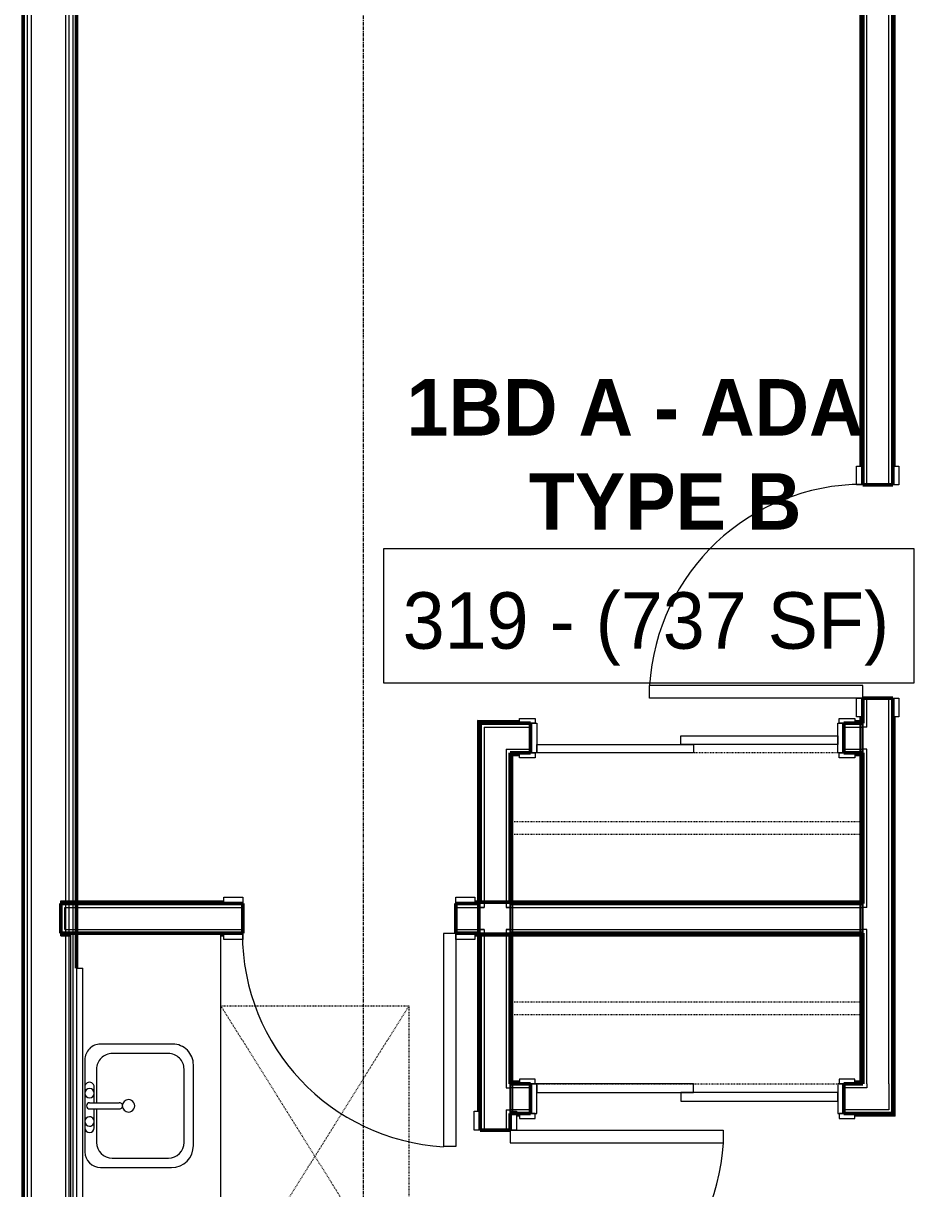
# Model space of a CAD drawing. Header units: inches. Extents: x -4218 to -1830, y 9767 to 12426.
# Drawn here: x -3208.6 to -3066.6, y 10543.1 to 10728.9 of the extents above; entities that cross this region are included whole.
import ezdxf

# ---------------------------------------------------------------- set-up
doc = ezdxf.new("R2010")
doc.units = ezdxf.units.IN
doc.header["$MEASUREMENT"] = 0
doc.linetypes.add('Dash', pattern=[0.25, 0.125, -0.125])
doc.linetypes.add('Grid Line 1_2_', pattern=[0.875, 0.5, -0.125, 0.125, -0.125])
for name, color, linetype, lineweight in [('0-1', 7, 'Continuous', 5), ('0-2', 253, 'Continuous', 9), ('A-AREA-IDEN', 2, 'Continuous', 9), ('A-DOOR-1', 7, 'Continuous', 9), ('A-DOOR-2', 50, 'Continuous', 20), ('A-DOOR-FRAM-1', 50, 'Continuous', 20), ('A-GENM-HDLN-1', 7, 'Dash', 9), ('A-WALL-1', 250, 'Continuous', 50), ('A-WALL-2', 10, 'Continuous', 13), ('A-WALL-3', 254, 'Continuous', 9), ('A-WALL-4', 253, 'Continuous', 9), ('A-WALL-5', 252, 'Continuous', 9), ('A-WALL-6', 7, 'Continuous', 9), ('I-WALL-1', 250, 'Continuous', 50), ('I-WALL-3', 253, 'Continuous', 9), ('I-WALL-4', 252, 'Continuous', 9), ('P-SANR-FIXT-1', 7, 'Continuous', 9), ('Q-CASE-1', 252, 'Continuous', 9), ('Q-CASE-2', 7, 'Continuous', 9), ('Q-CASE-5', 254, 'Continuous', 9), ('Q-CASE-HDLN-1', 7, 'Dash', 9), ('S-GRID-1', 1, 'Grid Line 1_2_', 9)]:
    doc.layers.add(name, color=color, linetype=linetype, lineweight=lineweight)
doc.styles.add('Century Gothic', font='ufonts.com_century-gothic.ttf', dxfattribs={"height": 9})
doc.styles.add('Century Gothic_B', font='GOTHICB.TTF', dxfattribs={"height": 9})

# ---------------------------------------------------------------- blocks, each defined once
blk = doc.blocks.new('Basic Wall _ INT - W4BØF - _5_8 GYP - 2X4 WOOD_BATT_ - 5_8 GYP_ - ___-2682485-BACKGROUND - 3RD FLOOR')
at = {"layer": 'A-WALL-4'}
for p, q in [((-3074.67, 10658.34), (-3074.67, 10655.34)), ((-3075.02, 10617.65), (-3075.02, 10617.75)), ((-3075.02, 10617.55), (-3075.02, 10617.63)), ((-3075.02, 10617.49), (-3075.02, 10617.54)), ((-3075.02, 10612.59), (-3075.02, 10617.34)), ((-3074.67, 10617.34), (-3074.67, 10612.59)), ((-3075.02, 10612.39), (-3075.02, 10612.44)), ((-3075.02, 10612.31), (-3075.02, 10612.39)), ((-3075.02, 10612.19), (-3075.02, 10612.3)), ((-3075.02, 10588.88), (-3075.02, 10589)), ((-3075.02, 10588.79), (-3075.02, 10588.88)), ((-3075.02, 10588.73), (-3075.02, 10588.79)), ((-3075.02, 10587.97), (-3075.02, 10588.59)), ((-3074.67, 10588.59), (-3074.67, 10583.84)), ((-3075.02, 10584.53), (-3075.02, 10587.96)), ((-3075.02, 10583.84), (-3075.02, 10584.46)), ((-3075.02, 10583.64), (-3075.02, 10583.69)), ((-3075.02, 10583.55), (-3075.02, 10583.64)), ((-3075.02, 10583.43), (-3075.02, 10583.55)), ((-3075.09, 10560.25), (-3075.02, 10560.19)), ((-3074.7, 10559.86), (-3074.67, 10559.84))]:
    blk.add_line(p, q, dxfattribs=at)
at = {"layer": 'A-WALL-4', "flags": 128}
blk.add_lwpolyline([(-3075.02, 10560.19), (-3074.88, 10560.05), (-3074.84, 10560.01)], dxfattribs=at)
at = {"layer": 'A-WALL-5'}
for p, q in [((-3075.02, 10658.34), (-3075.02, 10842.51)), ((-3074.67, 10842.51), (-3074.67, 10658.34)), ((-3075.02, 10617.75), (-3075.02, 10618.34)), ((-3074.67, 10618.34), (-3074.67, 10617.34)), ((-3075.09, 10617.65), (-3075.09, 10617.75)), ((-3075.09, 10617.55), (-3075.09, 10617.63)), ((-3075.09, 10617.49), (-3075.09, 10617.54)), ((-3075.09, 10612.59), (-3075.09, 10617.34)), ((-3074.8, 10617.31), (-3074.8, 10612.62)), ((-3074.67, 10612.59), (-3074.67, 10588.59)), ((-3075.09, 10612.39), (-3075.09, 10612.44)), ((-3075.09, 10612.31), (-3075.09, 10612.39)), ((-3075.09, 10612.19), (-3075.09, 10612.3)), ((-3075.02, 10589), (-3075.02, 10612.18)), ((-3075.09, 10588.88), (-3075.09, 10589)), ((-3075.09, 10588.79), (-3075.09, 10588.88)), ((-3075.09, 10588.73), (-3075.09, 10588.79)), ((-3075.09, 10587.97), (-3075.09, 10588.59)), ((-3074.8, 10588.59), (-3074.8, 10587.97)), ((-3075.09, 10584.53), (-3075.09, 10587.96)), ((-3074.8, 10587.96), (-3074.8, 10584.47)), ((-3075.09, 10583.84), (-3075.09, 10584.46)), ((-3075.09, 10583.64), (-3075.09, 10583.69)), ((-3075.09, 10583.55), (-3075.09, 10583.64)), ((-3075.09, 10583.43), (-3075.09, 10583.55)), ((-3075.02, 10560.19), (-3075.02, 10583.43)), ((-3074.8, 10584.46), (-3074.8, 10583.84)), ((-3074.67, 10583.84), (-3074.67, 10559.84))]:
    blk.add_line(p, q, dxfattribs=at)
at = {"layer": 'A-WALL-6'}
for p, q in [((-3075.09, 10658.34), (-3075.09, 10842.51)), ((-3074.8, 10842.51), (-3074.8, 10658.34)), ((-3075.09, 10617.75), (-3075.09, 10618.34)), ((-3074.8, 10618.34), (-3074.8, 10617.34)), ((-3074.8, 10612.59), (-3074.8, 10588.59)), ((-3075.09, 10589), (-3075.09, 10612.18)), ((-3075.09, 10560.25), (-3075.09, 10583.43)), ((-3074.8, 10583.84), (-3074.8, 10559.96))]:
    blk.add_line(p, q, dxfattribs=at)
at = {"layer": 'A-WALL-6', "flags": 128}
for points in [[(-3074.8, 10559.96), (-3074.82, 10559.98), (-3074.88, 10560.04), (-3074.97, 10560.13), (-3075.09, 10560.25)], [(-3074.72, 10559.88), (-3074.74, 10559.9), (-3074.76, 10559.92), (-3074.77, 10559.94), (-3074.79, 10559.95), (-3074.8, 10559.96), (-3074.8, 10559.96)]]:
    blk.add_lwpolyline(points, dxfattribs=at)
blk = doc.blocks.new('Basic Wall _ INT - W4BØF - _5_8 GYP - 2X4 WOOD_BATT_ - 5_8 GYP_ - ___-2682486-BACKGROUND - 3RD FLOOR')
at = {"layer": 'A-WALL-4'}
for p, q in [((-3069.92, 10658.34), (-3069.92, 10655.34)), ((-3069.92, 10621.34), (-3069.92, 10618.34)), ((-3069.92, 10555.09), (-3069.9, 10555.07)), ((-3069.83, 10555), (-3069.79, 10554.96)), ((-3069.78, 10554.95), (-3069.72, 10554.89)), ((-3069.72, 10554.88), (-3069.57, 10554.74)), ((-3069.57, 10554.74), (-3069.51, 10554.68))]:
    blk.add_line(p, q, dxfattribs=at)
at = {"layer": 'A-WALL-5'}
for p, q in [((-3069.92, 10842.51), (-3069.92, 10658.34)), ((-3069.57, 10658.34), (-3069.57, 10842.51)), ((-3069.92, 10618.34), (-3069.92, 10555.09)), ((-3069.57, 10554.74), (-3069.57, 10618.34))]:
    blk.add_line(p, q, dxfattribs=at)
at = {"layer": 'A-WALL-6'}
for p, q in [((-3069.8, 10658.34), (-3069.8, 10842.51)), ((-3069.51, 10658.34), (-3069.51, 10842.51)), ((-3069.8, 10554.96), (-3069.8, 10618.34)), ((-3069.51, 10554.68), (-3069.51, 10618.34))]:
    blk.add_line(p, q, dxfattribs=at)
at = {"layer": 'A-WALL-6', "flags": 128}
for points in [[(-3069.8, 10554.96), (-3069.8, 10554.97), (-3069.81, 10554.98), (-3069.82, 10554.99), (-3069.84, 10555.01), (-3069.86, 10555.03), (-3069.88, 10555.05)], [(-3069.51, 10554.68), (-3069.63, 10554.8), (-3069.72, 10554.89), (-3069.78, 10554.94), (-3069.8, 10554.96)]]:
    blk.add_lwpolyline(points, dxfattribs=at)
blk = doc.blocks.new('Basic Wall _ INT - W4BØF - _5_8 GYP - 2X4 WOOD_BATT_ - 5_8 GYP_ - ___-2682487-BACKGROUND - 3RD FLOOR')
at = {"layer": 'A-WALL-3'}
for p, q in [((-3130.95, 10560.25), (-3130.95, 10560.19)), ((-3130.95, 10560.19), (-3130.95, 10560.05)), ((-3130.95, 10560.04), (-3130.95, 10559.98)), ((-3130.95, 10559.86), (-3130.95, 10559.84))]:
    blk.add_line(p, q, dxfattribs=at)
at = {"layer": 'A-WALL-4'}
for p, q in [((-3130.95, 10559.96), (-3130.95, 10560.25)), ((-3130.95, 10559.9), (-3130.95, 10559.96)), ((-3130.75, 10560.19), (-3130.8, 10560.19)), ((-3130.65, 10560.19), (-3130.73, 10560.19)), ((-3130.54, 10560.19), (-3130.64, 10560.19)), ((-3129.44, 10559.84), (-3127.69, 10559.84)), ((-3077.69, 10559.84), (-3075.94, 10559.84)), ((-3075.02, 10560.19), (-3075.09, 10560.25)), ((-3074.67, 10559.84), (-3074.7, 10559.86))]:
    blk.add_line(p, q, dxfattribs=at)
at = {"layer": 'A-WALL-4', "flags": 128}
blk.add_lwpolyline([(-3074.84, 10560.01), (-3074.88, 10560.05), (-3075.02, 10560.19)], dxfattribs=at)
at = {"layer": 'A-WALL-5'}
for p, q in [((-3130.95, 10559.88), (-3130.95, 10559.9)), ((-3130.95, 10559.84), (-3130.95, 10559.88)), ((-3130.95, 10559.84), (-3129.44, 10559.84)), ((-3130.75, 10560.25), (-3130.8, 10560.25)), ((-3130.65, 10560.25), (-3130.73, 10560.25)), ((-3130.54, 10560.25), (-3130.64, 10560.25)), ((-3129.44, 10560.19), (-3130.54, 10560.19)), ((-3075.02, 10560.19), (-3075.94, 10560.19)), ((-3075.94, 10559.84), (-3074.67, 10559.84))]:
    blk.add_line(p, q, dxfattribs=at)
at = {"layer": 'A-WALL-6'}
for p, q in [((-3129.44, 10559.96), (-3130.95, 10559.96)), ((-3129.44, 10560.25), (-3130.54, 10560.25)), ((-3075.09, 10560.25), (-3075.94, 10560.25)), ((-3074.8, 10559.96), (-3075.94, 10559.96))]:
    blk.add_line(p, q, dxfattribs=at)
at = {"layer": 'A-WALL-6', "flags": 128}
for points in [[(-3075.09, 10560.25), (-3074.97, 10560.13), (-3074.88, 10560.04), (-3074.82, 10559.98), (-3074.8, 10559.96)], [(-3074.8, 10559.96), (-3074.8, 10559.96), (-3074.79, 10559.95), (-3074.77, 10559.94), (-3074.76, 10559.92), (-3074.74, 10559.9), (-3074.72, 10559.88)]]:
    blk.add_lwpolyline(points, dxfattribs=at)
blk = doc.blocks.new('Basic Wall _ INT - W4BØF - _5_8 GYP - 2X4 WOOD_BATT_ - 5_8 GYP_ - ___-2682488-BACKGROUND - 3RD FLOOR')
at = {"layer": 'A-WALL-4'}
for p, q in [((-3129.44, 10555.09), (-3127.69, 10555.09)), ((-3069.9, 10555.07), (-3069.92, 10555.09)), ((-3069.79, 10554.96), (-3069.83, 10555)), ((-3069.72, 10554.89), (-3069.78, 10554.95)), ((-3069.57, 10554.74), (-3069.72, 10554.88)), ((-3069.51, 10554.68), (-3069.57, 10554.74))]:
    blk.add_line(p, q, dxfattribs=at)
at = {"layer": 'A-WALL-5'}
for p, q in [((-3129.95, 10555.09), (-3129.44, 10555.09)), ((-3075.94, 10555.09), (-3069.92, 10555.09)), ((-3129.44, 10554.74), (-3129.95, 10554.74)), ((-3069.57, 10554.74), (-3075.94, 10554.74))]:
    blk.add_line(p, q, dxfattribs=at)
at = {"layer": 'A-WALL-6'}
for p, q in [((-3129.95, 10554.96), (-3129.44, 10554.96)), ((-3075.94, 10554.96), (-3069.8, 10554.96)), ((-3129.44, 10554.68), (-3129.95, 10554.68)), ((-3069.51, 10554.68), (-3075.94, 10554.68))]:
    blk.add_line(p, q, dxfattribs=at)
at = {"layer": 'A-WALL-6', "flags": 128}
for points in [[(-3069.88, 10555.05), (-3069.86, 10555.03), (-3069.84, 10555.01), (-3069.82, 10554.99), (-3069.81, 10554.98), (-3069.8, 10554.97), (-3069.8, 10554.96)], [(-3069.8, 10554.96), (-3069.78, 10554.94), (-3069.72, 10554.89), (-3069.63, 10554.8), (-3069.51, 10554.68)]]:
    blk.add_lwpolyline(points, dxfattribs=at)
blk = doc.blocks.new('Basic Wall _ INT - W4BØF - _5_8 GYP - 2X4 WOOD_BATT_ - 5_8 GYP_ - ___-2682489-BACKGROUND - 3RD FLOOR')
at = {"layer": 'A-WALL-3'}
for p, q in [((-3136.11, 10457.54), (-3136.05, 10457.54)), ((-3136.05, 10457.54), (-3135.9, 10457.54)), ((-3135.9, 10457.54), (-3135.84, 10457.54)), ((-3135.72, 10457.54), (-3135.7, 10457.54))]:
    blk.add_line(p, q, dxfattribs=at)
at = {"layer": 'A-WALL-4'}
for p, q in [((-3136.05, 10617.69), (-3136.11, 10617.75)), ((-3135.9, 10617.55), (-3136.05, 10617.69)), ((-3135.84, 10617.48), (-3135.9, 10617.54)), ((-3135.7, 10617.34), (-3135.72, 10617.36)), ((-3136.05, 10589), (-3136.05, 10588.88)), ((-3136.05, 10588.88), (-3136.05, 10588.79)), ((-3136.05, 10588.79), (-3136.05, 10588.73)), ((-3136.05, 10588.59), (-3136.05, 10583.84)), ((-3135.7, 10583.84), (-3135.7, 10588.59)), ((-3136.05, 10583.69), (-3136.05, 10583.64)), ((-3136.05, 10583.63), (-3136.05, 10583.55)), ((-3136.05, 10583.54), (-3136.05, 10583.43)), ((-3135.7, 10552.46), (-3135.7, 10555.46)), ((-3135.7, 10515.46), (-3135.7, 10518.46)), ((-3135.82, 10457.54), (-3136.11, 10457.54)), ((-3136.05, 10458.13), (-3136.05, 10457.54)), ((-3135.74, 10457.54), (-3135.82, 10457.54)), ((-3135.7, 10457.54), (-3135.74, 10457.54)), ((-3135.7, 10457.54), (-3135.7, 10458.13))]:
    blk.add_line(p, q, dxfattribs=at)
at = {"layer": 'A-WALL-5'}
for p, q in [((-3136.05, 10617.69), (-3136.05, 10589)), ((-3135.7, 10588.59), (-3135.7, 10617.34)), ((-3136.11, 10589), (-3136.11, 10588.88)), ((-3136.11, 10588.88), (-3136.11, 10588.79)), ((-3136.11, 10588.79), (-3136.11, 10588.73)), ((-3136.11, 10588.59), (-3136.11, 10583.84)), ((-3135.82, 10588.57), (-3135.82, 10584.46)), ((-3136.11, 10583.69), (-3136.11, 10583.64)), ((-3136.11, 10583.63), (-3136.11, 10583.55)), ((-3136.11, 10583.54), (-3136.11, 10583.43)), ((-3136.05, 10583.43), (-3136.05, 10555.46)), ((-3135.82, 10584.44), (-3135.82, 10583.84)), ((-3135.7, 10555.46), (-3135.7, 10583.84)), ((-3136.05, 10515.46), (-3136.05, 10488.13)), ((-3135.7, 10488.13), (-3135.7, 10515.46)), ((-3136.11, 10458.13), (-3136.11, 10457.54)), ((-3135.82, 10458.13), (-3135.82, 10457.54))]:
    blk.add_line(p, q, dxfattribs=at)
at = {"layer": 'A-WALL-6'}
for p, q in [((-3136.11, 10617.75), (-3136.11, 10589)), ((-3135.82, 10617.46), (-3135.82, 10588.59)), ((-3136.11, 10583.43), (-3136.11, 10555.46)), ((-3135.82, 10583.84), (-3135.82, 10555.46)), ((-3136.11, 10515.46), (-3136.11, 10488.13)), ((-3135.82, 10515.46), (-3135.82, 10488.13))]:
    blk.add_line(p, q, dxfattribs=at)
at = {"layer": 'A-WALL-6', "flags": 128}
for points in [[(-3136.11, 10617.75), (-3135.99, 10617.63), (-3135.9, 10617.54), (-3135.84, 10617.48), (-3135.82, 10617.46)], [(-3135.82, 10617.46), (-3135.82, 10617.46), (-3135.81, 10617.45), (-3135.8, 10617.44), (-3135.78, 10617.42), (-3135.76, 10617.4), (-3135.74, 10617.38)]]:
    blk.add_lwpolyline(points, dxfattribs=at)
blk = doc.blocks.new('Basic Wall _ INT - W4BØF - _5_8 GYP - 2X4 WOOD_BATT_ - 5_8 GYP_ - ___-2682490-BACKGROUND - 3RD FLOOR')
at = {"layer": 'A-WALL-3'}
for p, q in [((-3130.95, 10555.09), (-3130.95, 10555.46)), ((-3130.95, 10457.54), (-3130.92, 10457.54)), ((-3130.81, 10457.54), (-3130.75, 10457.54)), ((-3130.74, 10457.54), (-3130.6, 10457.54)), ((-3130.6, 10457.54), (-3130.54, 10457.54))]:
    blk.add_line(p, q, dxfattribs=at)
at = {"layer": 'A-WALL-4'}
for p, q in [((-3130.92, 10612.57), (-3130.95, 10612.59)), ((-3130.75, 10612.39), (-3130.81, 10612.45)), ((-3130.6, 10612.24), (-3130.74, 10612.38)), ((-3130.54, 10612.18), (-3130.6, 10612.24)), ((-3130.95, 10583.84), (-3130.95, 10588.59)), ((-3130.6, 10588.99), (-3130.6, 10588.88)), ((-3130.6, 10588.87), (-3130.6, 10588.79)), ((-3130.6, 10588.78), (-3130.6, 10588.73)), ((-3130.6, 10588.59), (-3130.6, 10587.96)), ((-3130.6, 10587.94), (-3130.6, 10583.84)), ((-3130.6, 10583.69), (-3130.6, 10583.64)), ((-3130.6, 10583.62), (-3130.6, 10583.55)), ((-3130.6, 10583.53), (-3130.6, 10583.43)), ((-3130.95, 10555.46), (-3130.95, 10559.84)), ((-3130.6, 10560.24), (-3130.6, 10560.13)), ((-3130.6, 10560.12), (-3130.6, 10560.04)), ((-3130.6, 10560.04), (-3130.6, 10559.98)), ((-3130.6, 10559.84), (-3130.6, 10555.46)), ((-3130.95, 10554.95), (-3130.95, 10555.09)), ((-3130.95, 10515.46), (-3130.95, 10518.46)), ((-3130.95, 10494.79), (-3130.95, 10499.54)), ((-3130.6, 10499.54), (-3130.6, 10495.8)), ((-3130.6, 10495.78), (-3130.6, 10494.79)), ((-3130.95, 10457.54), (-3130.95, 10458.16)), ((-3130.91, 10457.54), (-3130.95, 10457.54)), ((-3130.82, 10457.54), (-3130.91, 10457.54)), ((-3130.54, 10457.54), (-3130.82, 10457.54)), ((-3130.6, 10458.16), (-3130.6, 10457.54))]:
    blk.add_line(p, q, dxfattribs=at)
at = {"layer": 'A-WALL-5'}
for p, q in [((-3130.95, 10588.59), (-3130.95, 10612.59)), ((-3130.6, 10612.24), (-3130.6, 10589)), ((-3130.82, 10587.96), (-3130.82, 10588.59)), ((-3130.54, 10588.99), (-3130.54, 10588.88)), ((-3130.54, 10588.87), (-3130.54, 10588.79)), ((-3130.54, 10588.78), (-3130.54, 10588.73)), ((-3130.54, 10588.58), (-3130.54, 10587.96)), ((-3130.82, 10583.84), (-3130.82, 10587.96)), ((-3130.54, 10587.94), (-3130.54, 10583.84)), ((-3130.95, 10559.84), (-3130.95, 10583.84)), ((-3130.6, 10583.43), (-3130.6, 10560.25)), ((-3130.54, 10583.69), (-3130.54, 10583.64)), ((-3130.54, 10583.62), (-3130.54, 10583.55)), ((-3130.54, 10583.53), (-3130.54, 10583.43)), ((-3130.82, 10559.24), (-3130.82, 10559.84)), ((-3130.82, 10555.46), (-3130.82, 10559.21)), ((-3130.54, 10560.24), (-3130.54, 10560.13)), ((-3130.54, 10560.12), (-3130.54, 10560.04)), ((-3130.54, 10560.03), (-3130.54, 10559.98)), ((-3130.54, 10559.84), (-3130.54, 10555.46)), ((-3130.95, 10499.54), (-3130.95, 10515.46)), ((-3130.6, 10515.46), (-3130.6, 10500.53)), ((-3130.82, 10498.94), (-3130.82, 10499.54)), ((-3130.54, 10499.54), (-3130.54, 10494.79)), ((-3130.82, 10495.41), (-3130.82, 10498.91)), ((-3130.95, 10458.16), (-3130.95, 10494.79)), ((-3130.82, 10494.79), (-3130.82, 10495.39)), ((-3130.6, 10493.79), (-3130.6, 10458.16)), ((-3130.82, 10457.54), (-3130.82, 10458.16)), ((-3130.54, 10458.16), (-3130.54, 10457.54))]:
    blk.add_line(p, q, dxfattribs=at)
at = {"layer": 'A-WALL-6'}
for p, q in [((-3130.82, 10588.59), (-3130.82, 10612.46)), ((-3130.54, 10612.18), (-3130.54, 10589)), ((-3130.82, 10559.84), (-3130.82, 10583.84)), ((-3130.54, 10583.43), (-3130.54, 10560.25)), ((-3130.82, 10499.54), (-3130.82, 10515.46)), ((-3130.54, 10515.46), (-3130.54, 10500.54)), ((-3130.82, 10458.16), (-3130.82, 10494.79)), ((-3130.54, 10493.79), (-3130.54, 10458.16))]:
    blk.add_line(p, q, dxfattribs=at)
at = {"layer": 'A-WALL-6', "flags": 128}
for points in [[(-3130.91, 10612.55), (-3130.88, 10612.53), (-3130.86, 10612.51), (-3130.85, 10612.49), (-3130.83, 10612.48), (-3130.83, 10612.47), (-3130.82, 10612.46)], [(-3130.82, 10612.46), (-3130.8, 10612.44), (-3130.75, 10612.39), (-3130.65, 10612.3), (-3130.54, 10612.18)]]:
    blk.add_lwpolyline(points, dxfattribs=at)
blk = doc.blocks.new('SWING - SINGLE - FLUSH - 2-10 x 6-8 - PRIVACY-3199405-BACKGROUND - 3RD FLOOR')
at = {"layer": 'A-DOOR-1'}
blk.add_arc((17, -2.38), 34.07, 180, 266.6343, dxfattribs=at)
at = {"layer": 'A-DOOR-2'}
for p, q in [((15, -2.38), (15, -36.38)), ((17, -2.38), (15, -2.38)), ((17, -2.38), (17, -36.38)), ((17, -36.38), (15, -36.38))]:
    blk.add_line(p, q, dxfattribs=at)
at = {"layer": 'A-DOOR-FRAM-1'}
for p, q in [((-20, 2.37), (-20, 3.37)), ((-20, 3.37), (-17, 3.37)), ((-17, 2.37), (-20, 2.37)), ((-17, 3.37), (-17, 2.37)), ((17, 2.37), (17, 3.37)), ((17, 3.37), (20, 3.37)), ((20, 2.37), (17, 2.37)), ((20, 3.37), (20, 2.37)), ((-20, -2.38), (-17, -2.38)), ((-20, -3.38), (-20, -2.38)), ((-17, -3.38), (-20, -3.38)), ((-17, -2.38), (-17, -3.38)), ((17, -2.38), (20, -2.38)), ((17, -3.38), (17, -2.38)), ((20, -3.38), (17, -3.38)), ((20, -2.38), (20, -3.38))]:
    blk.add_line(p, q, dxfattribs=at)
blk = doc.blocks.new('Basic Wall _ INT - W4BØF - _5_8 GYP - 2X4 WOOD_BATT_ - 5_8 GYP_ - ___-2682492-BACKGROUND - 3RD FLOOR')
at = {"layer": 'A-WALL-3'}
for p, q in [((-3074.67, 10612.57), (-3074.67, 10612.59)), ((-3074.67, 10612.39), (-3074.67, 10612.45)), ((-3074.67, 10612.24), (-3074.67, 10612.38)), ((-3074.67, 10612.18), (-3074.67, 10612.24))]:
    blk.add_line(p, q, dxfattribs=at)
at = {"layer": 'A-WALL-4'}
for p, q in [((-3130.95, 10612.59), (-3130.92, 10612.57)), ((-3127.69, 10612.59), (-3129.44, 10612.59)), ((-3075.94, 10612.59), (-3077.69, 10612.59)), ((-3130.81, 10612.45), (-3130.75, 10612.39)), ((-3130.74, 10612.38), (-3130.6, 10612.24)), ((-3130.6, 10612.24), (-3130.54, 10612.18)), ((-3075.09, 10612.24), (-3074.99, 10612.24)), ((-3074.97, 10612.24), (-3074.89, 10612.24)), ((-3074.67, 10612.53), (-3074.67, 10612.46)), ((-3074.67, 10612.46), (-3074.67, 10612.18))]:
    blk.add_line(p, q, dxfattribs=at)
at = {"layer": 'A-WALL-5'}
for p, q in [((-3129.44, 10612.59), (-3130.95, 10612.59)), ((-3074.67, 10612.59), (-3075.94, 10612.59)), ((-3074.67, 10612.59), (-3074.67, 10612.55)), ((-3130.6, 10612.24), (-3129.44, 10612.24)), ((-3075.94, 10612.24), (-3075.09, 10612.24)), ((-3075.09, 10612.18), (-3074.99, 10612.18)), ((-3074.97, 10612.18), (-3074.89, 10612.18)), ((-3074.67, 10612.55), (-3074.67, 10612.53))]:
    blk.add_line(p, q, dxfattribs=at)
at = {"layer": 'A-WALL-6'}
for p, q in [((-3130.82, 10612.46), (-3129.44, 10612.46)), ((-3130.54, 10612.18), (-3129.44, 10612.18)), ((-3075.94, 10612.46), (-3074.67, 10612.46)), ((-3075.94, 10612.18), (-3075.09, 10612.18))]:
    blk.add_line(p, q, dxfattribs=at)
at = {"layer": 'A-WALL-6', "flags": 128}
for points in [[(-3130.82, 10612.46), (-3130.83, 10612.47), (-3130.83, 10612.48), (-3130.85, 10612.49), (-3130.86, 10612.51), (-3130.88, 10612.53), (-3130.91, 10612.55)], [(-3130.54, 10612.18), (-3130.65, 10612.3), (-3130.75, 10612.39), (-3130.8, 10612.44), (-3130.82, 10612.46)]]:
    blk.add_lwpolyline(points, dxfattribs=at)
blk = doc.blocks.new('Basic Wall _ INT - W4BØF - _5_8 GYP - 2X4 WOOD_BATT_ - 5_8 GYP_ - ___-2682491-BACKGROUND - 3RD FLOOR')
at = {"layer": 'A-WALL-3'}
for p, q in [((-3074.67, 10617.69), (-3074.67, 10617.75)), ((-3074.67, 10617.55), (-3074.67, 10617.69)), ((-3074.67, 10617.48), (-3074.67, 10617.54)), ((-3074.67, 10617.34), (-3074.67, 10617.36))]:
    blk.add_line(p, q, dxfattribs=at)
at = {"layer": 'A-WALL-4'}
for p, q in [((-3136.11, 10617.75), (-3136.05, 10617.69)), ((-3136.05, 10617.69), (-3135.9, 10617.55)), ((-3135.9, 10617.54), (-3135.84, 10617.48)), ((-3135.72, 10617.36), (-3135.7, 10617.34)), ((-3127.69, 10617.34), (-3129.44, 10617.34)), ((-3075.94, 10617.34), (-3077.69, 10617.34)), ((-3075.09, 10617.69), (-3074.97, 10617.69)), ((-3074.97, 10617.69), (-3074.88, 10617.69)), ((-3074.67, 10617.75), (-3074.67, 10617.46)), ((-3074.67, 10617.46), (-3074.67, 10617.4))]:
    blk.add_line(p, q, dxfattribs=at)
at = {"layer": 'A-WALL-5'}
for p, q in [((-3136.05, 10617.69), (-3129.44, 10617.69)), ((-3129.44, 10617.34), (-3135.7, 10617.34)), ((-3075.94, 10617.69), (-3075.09, 10617.69)), ((-3074.67, 10617.34), (-3075.94, 10617.34)), ((-3075.09, 10617.75), (-3074.97, 10617.75)), ((-3074.97, 10617.75), (-3074.88, 10617.75)), ((-3074.67, 10617.4), (-3074.67, 10617.38)), ((-3074.67, 10617.38), (-3074.67, 10617.34))]:
    blk.add_line(p, q, dxfattribs=at)
at = {"layer": 'A-WALL-6'}
for p, q in [((-3136.11, 10617.75), (-3129.44, 10617.75)), ((-3129.44, 10617.46), (-3135.82, 10617.46)), ((-3075.94, 10617.75), (-3075.09, 10617.75)), ((-3074.67, 10617.46), (-3075.94, 10617.46))]:
    blk.add_line(p, q, dxfattribs=at)
at = {"layer": 'A-WALL-6', "flags": 128}
for points in [[(-3135.82, 10617.46), (-3135.84, 10617.48), (-3135.9, 10617.54), (-3135.99, 10617.63), (-3136.11, 10617.75)], [(-3135.74, 10617.38), (-3135.76, 10617.4), (-3135.78, 10617.42), (-3135.8, 10617.44), (-3135.81, 10617.45), (-3135.82, 10617.46), (-3135.82, 10617.46)]]:
    blk.add_lwpolyline(points, dxfattribs=at)
blk = doc.blocks.new('SLIDING - FLUSH - 4-0 x 6-8-3203583-BACKGROUND - 3RD FLOOR')
at = {"layer": 'A-DOOR-1'}
for p, q in [((-26.75, 3.25), (-24.25, 3.25)), ((-26.75, 2.5), (-26.75, 3.25)), ((-24.25, 2.5), (-26.75, 2.5)), ((-24.25, 3.25), (-24.25, 2.5)), ((24.25, 3.25), (26.75, 3.25)), ((24.25, 2.5), (24.25, 3.25)), ((26.75, 2.5), (24.25, 2.5)), ((26.75, 3.25), (26.75, 2.5)), ((-26.75, -2.25), (-24.25, -2.25)), ((-26.75, -3), (-26.75, -2.25)), ((-24.25, -3), (-26.75, -3)), ((-24.25, -2.25), (-24.25, -3)), ((24.25, -2.25), (26.75, -2.25)), ((24.25, -3), (24.25, -2.25)), ((26.75, -3), (24.25, -3)), ((26.75, -2.25), (26.75, -3))]:
    blk.add_line(p, q, dxfattribs=at)
at = {"layer": 'A-DOOR-2'}
for p, q in [((-1, -0.88), (-1, 0.5)), ((-1, 0.5), (24, 0.5)), ((24, 0.5), (24, -0.88)), ((-24, -2.25), (-24, -0.88)), ((-24, -0.88), (1, -0.88)), ((24, -0.88), (-1, -0.88)), ((1, -0.88), (1, -2.25)), ((1, -2.25), (-24, -2.25))]:
    blk.add_line(p, q, dxfattribs=at)
at = {"layer": 'A-DOOR-FRAM-1'}
for p, q in [((-25, -2.25), (-25, 2.5)), ((-25, 2.5), (-24, 2.5)), ((-24, 2.5), (-24, -2.25)), ((24, 2.5), (25, 2.5)), ((24, -2.25), (24, 2.5)), ((25, 2.5), (25, -2.25)), ((-24, -2.25), (-25, -2.25)), ((25, -2.25), (24, -2.25))]:
    blk.add_line(p, q, dxfattribs=at)
blk = doc.blocks.new('OD_CW_Closet - OD_CW_Closet-3086694-BACKGROUND - 3RD FLOOR')
at = {"layer": 'Q-CASE-HDLN-1'}
for p, q in [((57.01, 24), (0.74, 24)), ((0.74, 24), (0.74, 0)), ((57.01, 0), (57.01, 24)), ((0.74, 13), (57.01, 13)), ((0.74, 11), (57.01, 11)), ((0.74, 0), (57.01, 0))]:
    blk.add_line(p, q, dxfattribs=at)
blk = doc.blocks.new('Basic Wall _ INT - W4BØF - _5_8 GYP - 2X4 WOOD_BATT_ - 5_8 GYP_ - ___-2682494-BACKGROUND - 3RD FLOOR')
at = {"layer": 'A-WALL-3'}
for p, q in [((-3074.67, 10583.82), (-3074.67, 10583.84)), ((-3074.67, 10583.64), (-3074.67, 10583.7)), ((-3074.67, 10583.49), (-3074.67, 10583.63)), ((-3074.67, 10583.43), (-3074.67, 10583.49))]:
    blk.add_line(p, q, dxfattribs=at)
at = {"layer": 'A-WALL-4'}
for p, q in [((-3202.57, 10583.84), (-3202.57, 10583.82)), ((-3200.07, 10583.84), (-3202.57, 10583.84)), ((-3202.57, 10583.7), (-3202.57, 10583.64)), ((-3202.57, 10583.63), (-3202.57, 10583.49)), ((-3202.57, 10583.49), (-3202.57, 10583.43)), ((-3202.57, 10583.49), (-3201.07, 10583.49)), ((-3173.57, 10583.84), (-3176.57, 10583.84)), ((-3136.11, 10583.49), (-3135.99, 10583.49)), ((-3135.95, 10583.49), (-3135.9, 10583.49)), ((-3135.69, 10583.49), (-3131.57, 10583.49)), ((-3131.55, 10583.49), (-3130.95, 10583.49)), ((-3130.75, 10583.49), (-3130.54, 10583.49)), ((-3075.09, 10583.49), (-3074.97, 10583.49)), ((-3074.93, 10583.49), (-3074.88, 10583.49)), ((-3074.67, 10583.78), (-3074.67, 10583.71)), ((-3074.67, 10583.71), (-3074.67, 10583.43))]:
    blk.add_line(p, q, dxfattribs=at)
at = {"layer": 'A-WALL-5'}
for p, q in [((-3202.57, 10583.8), (-3202.57, 10583.84)), ((-3202.57, 10583.73), (-3202.57, 10583.8)), ((-3202.57, 10583.71), (-3202.57, 10583.73)), ((-3202.57, 10583.71), (-3200.07, 10583.71)), ((-3202.57, 10583.64), (-3202.57, 10583.71)), ((-3202.57, 10583.43), (-3202.57, 10583.64)), ((-3202.57, 10583.43), (-3201.07, 10583.43)), ((-3176.57, 10583.84), (-3200.07, 10583.84)), ((-3177.07, 10583.49), (-3176.57, 10583.49)), ((-3131.57, 10583.84), (-3136.57, 10583.84)), ((-3136.57, 10583.49), (-3136.11, 10583.49)), ((-3136.11, 10583.43), (-3135.99, 10583.43)), ((-3135.95, 10583.43), (-3135.9, 10583.43)), ((-3135.7, 10583.71), (-3131.57, 10583.71)), ((-3135.69, 10583.43), (-3131.57, 10583.43)), ((-3074.67, 10583.84), (-3131.56, 10583.84)), ((-3131.55, 10583.71), (-3130.95, 10583.71)), ((-3131.55, 10583.43), (-3130.95, 10583.43)), ((-3130.75, 10583.43), (-3130.54, 10583.43)), ((-3130.54, 10583.49), (-3075.09, 10583.49)), ((-3075.09, 10583.43), (-3074.97, 10583.43)), ((-3074.93, 10583.43), (-3074.88, 10583.43)), ((-3074.67, 10583.84), (-3074.67, 10583.8)), ((-3074.67, 10583.8), (-3074.67, 10583.78))]:
    blk.add_line(p, q, dxfattribs=at)
at = {"layer": 'A-WALL-6'}
for p, q in [((-3200.07, 10583.71), (-3176.57, 10583.71)), ((-3177.07, 10583.43), (-3176.57, 10583.43)), ((-3136.57, 10583.71), (-3135.7, 10583.71)), ((-3136.57, 10583.43), (-3136.11, 10583.43)), ((-3130.95, 10583.71), (-3074.67, 10583.71)), ((-3130.54, 10583.43), (-3075.09, 10583.43))]:
    blk.add_line(p, q, dxfattribs=at)
blk = doc.blocks.new('Basic Wall _ INT - W4BØF - _5_8 GYP - 2X4 WOOD_BATT_ - 5_8 GYP_ - ___-2682493-BACKGROUND - 3RD FLOOR')
at = {"layer": 'A-WALL-3'}
for p, q in [((-3074.67, 10588.94), (-3074.67, 10589)), ((-3074.67, 10588.8), (-3074.67, 10588.94)), ((-3074.67, 10588.73), (-3074.67, 10588.79)), ((-3074.67, 10588.59), (-3074.67, 10588.61))]:
    blk.add_line(p, q, dxfattribs=at)
at = {"layer": 'A-WALL-4'}
for p, q in [((-3202.57, 10589), (-3202.57, 10588.94)), ((-3202.57, 10588.94), (-3202.57, 10588.8)), ((-3202.57, 10588.94), (-3200.07, 10588.94)), ((-3202.57, 10588.79), (-3202.57, 10588.73)), ((-3202.57, 10588.61), (-3202.57, 10588.59)), ((-3200.07, 10588.59), (-3202.57, 10588.59)), ((-3173.57, 10588.59), (-3176.57, 10588.59)), ((-3136.11, 10588.94), (-3135.94, 10588.94)), ((-3135.69, 10588.94), (-3130.96, 10588.94)), ((-3130.75, 10588.94), (-3130.69, 10588.94)), ((-3130.65, 10588.94), (-3130.54, 10588.94)), ((-3075.09, 10588.94), (-3074.97, 10588.94)), ((-3074.92, 10588.94), (-3074.88, 10588.94)), ((-3074.67, 10589), (-3074.67, 10588.71)), ((-3074.67, 10588.71), (-3074.67, 10588.65))]:
    blk.add_line(p, q, dxfattribs=at)
at = {"layer": 'A-WALL-5'}
for p, q in [((-3202.57, 10588.88), (-3202.57, 10589)), ((-3202.57, 10589), (-3200.07, 10589)), ((-3202.57, 10588.79), (-3202.57, 10588.88)), ((-3202.57, 10588.73), (-3202.57, 10588.79)), ((-3202.57, 10588.71), (-3202.57, 10588.73)), ((-3200.07, 10588.71), (-3202.57, 10588.71)), ((-3202.57, 10588.71), (-3202.57, 10588.71)), ((-3202.57, 10588.7), (-3202.57, 10588.71)), ((-3202.57, 10588.63), (-3202.57, 10588.7)), ((-3202.57, 10588.59), (-3202.57, 10588.63)), ((-3200.07, 10588.94), (-3176.57, 10588.94)), ((-3176.57, 10588.59), (-3200.07, 10588.59)), ((-3136.57, 10588.94), (-3136.11, 10588.94)), ((-3074.67, 10588.59), (-3136.57, 10588.59)), ((-3136.11, 10589), (-3135.94, 10589)), ((-3130.95, 10588.71), (-3135.7, 10588.71)), ((-3135.69, 10589), (-3130.96, 10589)), ((-3130.75, 10589), (-3130.69, 10589)), ((-3130.65, 10589), (-3130.54, 10589)), ((-3130.54, 10588.94), (-3075.09, 10588.94)), ((-3075.09, 10589), (-3074.97, 10589)), ((-3074.92, 10589), (-3074.88, 10589)), ((-3074.67, 10588.65), (-3074.67, 10588.63)), ((-3074.67, 10588.63), (-3074.67, 10588.59))]:
    blk.add_line(p, q, dxfattribs=at)
at = {"layer": 'A-WALL-6'}
for p, q in [((-3200.07, 10589), (-3176.57, 10589)), ((-3176.57, 10588.71), (-3200.07, 10588.71)), ((-3136.57, 10589), (-3136.11, 10589)), ((-3135.7, 10588.71), (-3136.57, 10588.71)), ((-3074.67, 10588.71), (-3130.95, 10588.71)), ((-3130.54, 10589), (-3075.09, 10589))]:
    blk.add_line(p, q, dxfattribs=at)
blk = doc.blocks.new('SLIDING - FLUSH - 4-0 x 6-8-3203584-BACKGROUND - 3RD FLOOR')
at = {"layer": 'A-DOOR-1'}
for p, q in [((-24.25, 3), (-26.75, 3)), ((-26.75, 3), (-26.75, 2.25)), ((-26.75, 2.25), (-24.25, 2.25)), ((-24.25, 2.25), (-24.25, 3)), ((24.25, 3), (24.25, 2.25)), ((26.75, 3), (24.25, 3)), ((24.25, 2.25), (26.75, 2.25)), ((26.75, 2.25), (26.75, 3)), ((-24.25, -2.5), (-26.75, -2.5)), ((-26.75, -2.5), (-26.75, -3.25)), ((-26.75, -3.25), (-24.25, -3.25)), ((-24.25, -3.25), (-24.25, -2.5)), ((26.75, -2.5), (24.25, -2.5)), ((24.25, -2.5), (24.25, -3.25)), ((24.25, -3.25), (26.75, -3.25)), ((26.75, -3.25), (26.75, -2.5))]:
    blk.add_line(p, q, dxfattribs=at)
at = {"layer": 'A-DOOR-2'}
for p, q in [((1, 2.25), (-24, 2.25)), ((-24, 2.25), (-24, 0.87)), ((1, 0.87), (1, 2.25)), ((-24, 0.87), (1, 0.87)), ((24, 0.87), (-1, 0.87)), ((-1, 0.87), (-1, -0.5)), ((24, -0.5), (24, 0.87)), ((-1, -0.5), (24, -0.5))]:
    blk.add_line(p, q, dxfattribs=at)
at = {"layer": 'A-DOOR-FRAM-1'}
for p, q in [((-24, 2.25), (-25, 2.25)), ((-25, 2.25), (-25, -2.5)), ((-24, -2.5), (-24, 2.25)), ((25, 2.25), (24, 2.25)), ((24, 2.25), (24, -2.5)), ((25, -2.5), (25, 2.25)), ((-25, -2.5), (-24, -2.5)), ((24, -2.5), (25, -2.5))]:
    blk.add_line(p, q, dxfattribs=at)
blk = doc.blocks.new('M_Sink Vanity-Square - 500 x 440mm-V18-BACKGROUND - 3RD FLOOR')
at = {"layer": 'P-SANR-FIXT-1'}
for p, q in [((7.96, 7.09), (-6.72, 7.09)), ((3.62, 7.09), (-2.88, 7.09)), ((-2.88, 5.59), (0.12, 5.59)), ((0.12, 6.33), (0.12, 1.59)), ((1.12, 6.33), (1.12, 1.59)), ((1.12, 5.59), (3.62, 5.59)), ((-9.22, 4.59), (-9.22, -6.73)), ((0.12, 5.22), (-5.22, 5.22)), ((6.46, 5.22), (1.12, 5.22)), ((10.46, -6.91), (10.46, 4.59)), ((-7.72, 2.72), (-7.72, -6.23)), ((8.96, -6.23), (8.96, 2.72)), ((-5.22, -8.73), (6.46, -8.73)), ((-5.72, -10.23), (7.14, -10.23))]:
    blk.add_line(p, q, dxfattribs=at)
for centre, radius, start, end in [((-6.72, 4.59), 2.5, 90, 180), ((-2.88, 6.34), 0.75, 90, 270), ((-1.88, 6.34), 0.75, 360, 180), ((-1.88, 6.34), 0.75, 180, 0), ((0.62, 6.33), 0.5, 360, 180), ((2.62, 6.34), 0.75, 360, 180), ((2.62, 6.34), 0.75, 180, 360), ((3.62, 6.34), 0.75, 270, 90), ((7.96, 4.59), 2.5, 360, 90), ((-5.22, 2.72), 2.5, 90, 180), ((6.46, 2.72), 2.5, 0, 90), ((0.62, 0.13), 1, 360, 180), ((0.62, 0.13), 1, 180, 0), ((0.62, 1.59), 0.5, 180, 0), ((-5.72, -6.73), 3.5, 180, 270), ((-5.22, -6.23), 2.5, 180, 270), ((6.46, -6.23), 2.5, 270, 0), ((7.14, -6.91), 3.32, 270, 0)]:
    blk.add_arc(centre, radius, start, end, dxfattribs=at)
blk = doc.blocks.new('Bath Vanity - Bath Vanity 60_-2708009-BACKGROUND - 3RD FLOOR')
at = {"layer": 'Q-CASE-1'}
for p, q in [((30.74, 0), (-29.26, 0)), ((-29.26, 0), (-29.26, -1)), ((30.74, -1), (30.74, 0))]:
    blk.add_line(p, q, dxfattribs=at)
at = {"layer": 'Q-CASE-2'}
for p, q in [((-29.26, -1), (-29.26, -24)), ((30.74, -24), (30.74, -1)), ((-29.26, -24), (30.74, -24))]:
    blk.add_line(p, q, dxfattribs=at)
blk = doc.blocks.new('ADA Clearances - 30_x48_-V89-BACKGROUND - 3RD FLOOR')
at = {"layer": 'A-GENM-HDLN-1'}
for p, q in [((15, 24), (-15, -24)), ((-15, 24), (15, -24)), ((-15, 24), (15, 24)), ((15, 24), (15, -24)), ((15, -24), (-15, -24))]:
    blk.add_line(p, q, dxfattribs=at)
blk = doc.blocks.new('BATHROOM MIRROR - BATHROOM MIRROR 48_-3124766-BACKGROUND - 3RD FLOOR')
at = {"layer": 'Q-CASE-2'}
for p, q in [((24.74, 24), (-23.26, 24)), ((-23.26, 23), (-23.26, 24)), ((-23.26, 23), (24.74, 23)), ((24.74, 24), (24.74, 23))]:
    blk.add_line(p, q, dxfattribs=at)
at = {"layer": 'Q-CASE-5'}
blk.add_line((21.74, 24), (-20.26, 24), dxfattribs=at)
blk = doc.blocks.new('CTR - 1st Phase - Unit Layouts_rvt-1-BACKGROUND - 3RD FLOOR')
at = {"layer": 'A-WALL-1'}
for p, q in [((-3074.67, 10843.14), (-3074.67, 10655.34)), ((-3069.92, 10655.34), (-3069.92, 10843.14)), ((-3074.67, 10655.34), (-3069.92, 10655.34)), ((-3074.67, 10621.34), (-3074.67, 10617.34)), ((-3069.92, 10621.34), (-3074.67, 10621.34)), ((-3069.92, 10559.84), (-3069.92, 10621.34)), ((-3135.07, 10617.34), (-3135.7, 10617.34)), ((-3135.7, 10617.34), (-3135.7, 10588.59)), ((-3130.95, 10617.34), (-3135.07, 10617.34)), ((-3127.69, 10617.34), (-3130.95, 10617.34)), ((-3127.69, 10612.59), (-3127.69, 10617.34)), ((-3074.67, 10617.34), (-3077.69, 10617.34)), ((-3077.69, 10617.34), (-3077.69, 10612.59)), ((-3130.95, 10588.59), (-3130.95, 10612.59)), ((-3130.95, 10612.59), (-3127.69, 10612.59)), ((-3077.69, 10612.59), (-3074.67, 10612.59)), ((-3074.67, 10612.59), (-3074.67, 10588.59)), ((-3173.57, 10588.59), (-3202.57, 10588.59)), ((-3202.57, 10588.59), (-3202.57, 10587.96)), ((-3173.57, 10583.84), (-3173.57, 10588.59)), ((-3135.7, 10588.59), (-3139.57, 10588.59)), ((-3139.57, 10588.59), (-3139.57, 10583.84)), ((-3074.67, 10588.59), (-3130.95, 10588.59)), ((-3202.57, 10587.96), (-3202.57, 10584.46)), ((-3202.57, 10584.46), (-3202.57, 10583.84)), ((-3202.57, 10583.84), (-3173.57, 10583.84)), ((-3139.57, 10583.84), (-3135.7, 10583.84)), ((-3135.7, 10583.84), (-3135.7, 10552.46)), ((-3130.95, 10559.84), (-3130.95, 10583.84)), ((-3130.95, 10583.84), (-3074.67, 10583.84)), ((-3074.67, 10583.84), (-3074.67, 10559.84)), ((-3127.69, 10559.84), (-3130.95, 10559.84)), ((-3127.69, 10555.09), (-3127.69, 10559.84)), ((-3074.67, 10559.84), (-3077.69, 10559.84)), ((-3077.69, 10559.84), (-3077.69, 10555.09)), ((-3069.92, 10555.71), (-3069.92, 10559.84)), ((-3130.95, 10555.09), (-3127.69, 10555.09)), ((-3130.95, 10552.46), (-3130.95, 10555.09)), ((-3077.69, 10555.09), (-3069.92, 10555.09)), ((-3069.92, 10555.09), (-3069.92, 10555.71)), ((-3135.7, 10552.46), (-3130.95, 10552.46))]:
    blk.add_line(p, q, dxfattribs=at)
at = {"layer": 'A-WALL-2'}
for p, q in [((-3074.05, 10655.34), (-3074.05, 10842.51)), ((-3070.55, 10655.34), (-3070.55, 10842.51)), ((-3074.05, 10616.71), (-3074.05, 10621.34)), ((-3070.55, 10559.84), (-3070.55, 10621.34)), ((-3135.07, 10616.71), (-3135.07, 10587.96)), ((-3135.07, 10616.71), (-3131.57, 10616.71)), ((-3131.57, 10616.71), (-3130.95, 10616.71)), ((-3130.95, 10616.71), (-3127.69, 10616.71)), ((-3077.69, 10616.71), (-3074.67, 10616.71)), ((-3074.05, 10616.71), (-3074.67, 10616.71)), ((-3131.57, 10613.21), (-3131.57, 10587.96)), ((-3131.57, 10613.21), (-3130.95, 10613.21)), ((-3130.95, 10613.21), (-3127.69, 10613.21)), ((-3077.69, 10613.21), (-3074.67, 10613.21)), ((-3074.05, 10613.21), (-3074.67, 10613.21)), ((-3074.05, 10587.96), (-3074.05, 10613.21)), ((-3201.95, 10584.46), (-3201.95, 10587.96)), ((-3201.95, 10587.96), (-3173.57, 10587.96)), ((-3139.57, 10587.96), (-3135.7, 10587.96)), ((-3135.7, 10587.96), (-3135.07, 10587.96)), ((-3135.07, 10587.96), (-3135.7, 10587.96)), ((-3131.57, 10587.96), (-3130.95, 10587.96)), ((-3130.95, 10587.96), (-3131.57, 10587.96)), ((-3130.95, 10587.96), (-3074.67, 10587.96)), ((-3074.05, 10587.96), (-3074.67, 10587.96)), ((-3201.95, 10584.46), (-3173.57, 10584.46)), ((-3139.57, 10584.46), (-3135.7, 10584.46)), ((-3135.07, 10584.46), (-3135.7, 10584.46)), ((-3135.7, 10584.46), (-3135.07, 10584.46)), ((-3135.07, 10584.46), (-3135.07, 10552.46)), ((-3130.95, 10584.46), (-3131.57, 10584.46)), ((-3131.57, 10584.46), (-3131.57, 10559.21)), ((-3131.57, 10584.46), (-3130.95, 10584.46)), ((-3130.95, 10584.46), (-3074.67, 10584.46)), ((-3074.05, 10584.46), (-3074.67, 10584.46)), ((-3074.05, 10559.84), (-3074.05, 10584.46)), ((-3131.57, 10559.21), (-3130.95, 10559.21)), ((-3127.69, 10559.21), (-3130.95, 10559.21)), ((-3074.05, 10559.21), (-3077.69, 10559.21)), ((-3074.05, 10559.84), (-3074.05, 10559.21)), ((-3070.55, 10559.84), (-3070.55, 10559.21)), ((-3070.55, 10559.21), (-3070.55, 10555.71)), ((-3131.57, 10555.71), (-3130.95, 10555.71)), ((-3131.57, 10555.71), (-3131.57, 10552.46)), ((-3127.69, 10555.71), (-3130.95, 10555.71)), ((-3070.55, 10555.71), (-3077.69, 10555.71))]:
    blk.add_line(p, q, dxfattribs=at)
at = {"layer": 'A-WALL-3'}
for p, q in [((-3074.67, 10658.34), (-3074.67, 10655.34)), ((-3069.92, 10655.34), (-3069.92, 10658.34)), ((-3069.92, 10618.34), (-3069.92, 10621.34)), ((-3127.69, 10617.34), (-3129.44, 10617.34)), ((-3075.94, 10617.34), (-3077.69, 10617.34)), ((-3074.98, 10617.34), (-3075.09, 10617.34)), ((-3074.88, 10617.34), (-3074.97, 10617.34)), ((-3074.67, 10617.75), (-3074.67, 10617.48)), ((-3129.44, 10612.59), (-3127.69, 10612.59)), ((-3077.69, 10612.59), (-3075.94, 10612.59)), ((-3075.09, 10612.59), (-3074.98, 10612.59)), ((-3074.97, 10612.59), (-3074.89, 10612.59)), ((-3074.67, 10612.44), (-3074.67, 10612.18)), ((-3200.07, 10588.59), (-3202.57, 10588.59)), ((-3173.57, 10588.59), (-3176.57, 10588.59)), ((-3135.94, 10588.59), (-3136.11, 10588.59)), ((-3135.7, 10589), (-3135.7, 10588.88)), ((-3135.7, 10588.88), (-3135.7, 10588.79)), ((-3135.7, 10588.79), (-3135.7, 10588.73)), ((-3130.95, 10588.88), (-3130.95, 10588.99)), ((-3130.95, 10588.79), (-3130.95, 10588.87)), ((-3130.95, 10588.73), (-3130.95, 10588.78)), ((-3130.69, 10588.59), (-3130.75, 10588.59)), ((-3130.54, 10588.59), (-3130.65, 10588.59)), ((-3074.97, 10588.59), (-3075.09, 10588.59)), ((-3074.88, 10588.59), (-3074.93, 10588.59)), ((-3074.67, 10589), (-3074.67, 10588.73)), ((-3202.57, 10583.84), (-3200.07, 10583.84)), ((-3176.57, 10583.84), (-3173.57, 10583.84)), ((-3136.11, 10583.84), (-3135.9, 10583.84)), ((-3135.7, 10583.69), (-3135.7, 10583.64)), ((-3135.7, 10583.63), (-3135.7, 10583.55)), ((-3135.7, 10583.54), (-3135.7, 10583.43)), ((-3130.95, 10583.64), (-3130.95, 10583.69)), ((-3130.95, 10583.55), (-3130.95, 10583.62)), ((-3130.95, 10583.43), (-3130.95, 10583.53)), ((-3130.75, 10583.84), (-3130.7, 10583.84)), ((-3130.65, 10583.84), (-3130.54, 10583.84)), ((-3075.09, 10583.84), (-3074.97, 10583.84)), ((-3074.93, 10583.84), (-3074.88, 10583.84)), ((-3074.67, 10583.69), (-3074.67, 10583.43)), ((-3130.95, 10559.98), (-3130.95, 10560.25)), ((-3130.75, 10559.84), (-3130.8, 10559.84)), ((-3130.65, 10559.84), (-3130.74, 10559.84)), ((-3130.54, 10559.84), (-3130.64, 10559.84)), ((-3127.69, 10559.84), (-3129.44, 10559.84)), ((-3075.94, 10559.84), (-3077.69, 10559.84)), ((-3135.7, 10555.46), (-3135.7, 10552.46)), ((-3129.44, 10555.09), (-3127.69, 10555.09))]:
    blk.add_line(p, q, dxfattribs=at)
at = {"layer": 'A-WALL-4'}
for p, q in [((-3074.67, 10842.51), (-3074.67, 10658.34)), ((-3069.92, 10658.34), (-3069.92, 10842.51)), ((-3074.67, 10618.34), (-3074.67, 10617.75)), ((-3069.92, 10559.84), (-3069.92, 10618.34)), ((-3135.7, 10617.34), (-3130.95, 10617.34)), ((-3135.7, 10617.34), (-3135.7, 10589)), ((-3129.44, 10617.34), (-3130.95, 10617.34)), ((-3127.69, 10617.34), (-3127.69, 10612.59)), ((-3077.69, 10612.59), (-3077.69, 10617.34)), ((-3075.09, 10617.34), (-3075.94, 10617.34)), ((-3130.95, 10589), (-3130.95, 10612.59)), ((-3130.95, 10612.59), (-3129.44, 10612.59)), ((-3075.94, 10612.59), (-3075.09, 10612.59)), ((-3074.67, 10612.18), (-3074.67, 10589)), ((-3202.57, 10583.84), (-3202.57, 10588.59)), ((-3176.57, 10588.59), (-3200.07, 10588.59)), ((-3136.11, 10588.59), (-3136.57, 10588.59)), ((-3075.09, 10588.59), (-3130.54, 10588.59)), ((-3200.07, 10583.84), (-3176.57, 10583.84)), ((-3136.57, 10583.84), (-3136.11, 10583.84)), ((-3135.7, 10583.43), (-3135.7, 10555.46)), ((-3130.95, 10560.25), (-3130.95, 10583.43)), ((-3130.54, 10583.84), (-3075.09, 10583.84)), ((-3074.67, 10583.43), (-3074.67, 10559.84)), ((-3129.44, 10559.84), (-3130.54, 10559.84)), ((-3127.69, 10559.84), (-3127.69, 10555.09)), ((-3077.69, 10555.09), (-3077.69, 10559.84)), ((-3074.67, 10559.84), (-3075.94, 10559.84)), ((-3069.92, 10559.84), (-3069.92, 10555.09)), ((-3129.95, 10555.09), (-3129.44, 10555.09)), ((-3075.94, 10555.09), (-3069.92, 10555.09))]:
    blk.add_line(p, q, dxfattribs=at)
at = {"layer": 'A-WALL-5'}
for p, q in [((-3069.92, 10655.34), (-3074.67, 10655.34)), ((-3074.67, 10621.34), (-3069.92, 10621.34)), ((-3173.57, 10588.59), (-3173.57, 10583.84)), ((-3139.57, 10583.84), (-3139.57, 10588.59)), ((-3130.95, 10552.46), (-3135.7, 10552.46))]:
    blk.add_line(p, q, dxfattribs=at)
at = {"layer": '0-2'}
for name, p in [('Basic Wall _ INT - W4BØF - _5_8 GYP - 2X4 WOOD_BATT_ - 5_8 GYP_ - ___-2682485-BACKGROUND - 3RD FLOOR', (0, 0)), ('Basic Wall _ INT - W4BØF - _5_8 GYP - 2X4 WOOD_BATT_ - 5_8 GYP_ - ___-2682486-BACKGROUND - 3RD FLOOR', (0, 0)), ('Basic Wall _ INT - W4BØF - _5_8 GYP - 2X4 WOOD_BATT_ - 5_8 GYP_ - ___-2682489-BACKGROUND - 3RD FLOOR', (0, 0)), ('Basic Wall _ INT - W4BØF - _5_8 GYP - 2X4 WOOD_BATT_ - 5_8 GYP_ - ___-2682491-BACKGROUND - 3RD FLOOR', (0, 0)), ('SLIDING - FLUSH - 4-0 x 6-8-3203583-BACKGROUND - 3RD FLOOR', (-3102.69, 10614.84)), ('Basic Wall _ INT - W4BØF - _5_8 GYP - 2X4 WOOD_BATT_ - 5_8 GYP_ - ___-2682490-BACKGROUND - 3RD FLOOR', (0, 0)), ('Basic Wall _ INT - W4BØF - _5_8 GYP - 2X4 WOOD_BATT_ - 5_8 GYP_ - ___-2682492-BACKGROUND - 3RD FLOOR', (0, 0)), ('Basic Wall _ INT - W4BØF - _5_8 GYP - 2X4 WOOD_BATT_ - 5_8 GYP_ - ___-2682493-BACKGROUND - 3RD FLOOR', (0, 0)), ('SWING - SINGLE - FLUSH - 2-10 x 6-8 - PRIVACY-3199405-BACKGROUND - 3RD FLOOR', (-3156.57, 10586.21)), ('Basic Wall _ INT - W4BØF - _5_8 GYP - 2X4 WOOD_BATT_ - 5_8 GYP_ - ___-2682494-BACKGROUND - 3RD FLOOR', (0, 0)), ('ADA Clearances - 30_x48_-V89-BACKGROUND - 3RD FLOOR', (-3162.07, 10548.29)), ('SLIDING - FLUSH - 4-0 x 6-8-3203584-BACKGROUND - 3RD FLOOR', (-3102.69, 10557.59)), ('Basic Wall _ INT - W4BØF - _5_8 GYP - 2X4 WOOD_BATT_ - 5_8 GYP_ - ___-2682487-BACKGROUND - 3RD FLOOR', (0, 0)), ('Basic Wall _ INT - W4BØF - _5_8 GYP - 2X4 WOOD_BATT_ - 5_8 GYP_ - ___-2682488-BACKGROUND - 3RD FLOOR', (0, 0))]:
    blk.add_blockref(name, p, dxfattribs=at)
for name, p, rotation in [('SWING - SINGLE - FLUSH - 2-10 x 6-8 - PRIVACY-3199405-BACKGROUND - 3RD FLOOR', (-3072.3, 10638.34), 269.9999999999209), ('OD_CW_Closet - OD_CW_Closet-3086694-BACKGROUND - 3RD FLOOR', (-3073.94, 10612.59), 180), ('Bath Vanity - Bath Vanity 60_-2708009-BACKGROUND - 3RD FLOOR', (-3201.07, 10552.93), 89.99999999986643), ('OD_CW_Closet - OD_CW_Closet-3086694-BACKGROUND - 3RD FLOOR', (-3073.94, 10583.84), 180), ('BATHROOM MIRROR - BATHROOM MIRROR 48_-3124766-BACKGROUND - 3RD FLOOR', (-3176.07, 10553.55), 89.99999999989683), ('M_Sink Vanity-Square - 500 x 440mm-V18-BACKGROUND - 3RD FLOOR', (-3191.67, 10555.72), 89.99999999968564), ('SWING - SINGLE - FLUSH - 2-10 x 6-8 - PRIVACY-3199405-BACKGROUND - 3RD FLOOR', (-3133.32, 10535.46), 89.99999999991647)]:
    blk.add_blockref(name, p, dxfattribs=dict(at, rotation=rotation))
blk = doc.blocks.new('CTR - 1st Phase - Common Walls_rvt-1-BACKGROUND - 3RD FLOOR')
at = {"layer": 'A-WALL-2'}
for p, q in [((-3207.95, 10843.14), (-3207.95, 10476.16)), ((-3207.32, 10843.14), (-3207.32, 10476.16)), ((-3201.82, 10843.14), (-3201.82, 10476.16)), ((-3201.32, 10843.14), (-3201.32, 10476.16)), ((-3200.7, 10843.14), (-3200.7, 10476.16))]:
    blk.add_line(p, q, dxfattribs=at)
at = {"layer": 'I-WALL-1'}
for p, q in [((-3208.57, 10843.14), (-3208.57, 10476.16)), ((-3200.07, 10578.29), (-3200.07, 10843.14))]:
    blk.add_line(p, q, dxfattribs=at)
at = {"layer": 'I-WALL-3'}
for p, q in [((-3200.07, 10588.88), (-3200.07, 10588.99)), ((-3200.07, 10588.79), (-3200.07, 10588.88)), ((-3200.07, 10588.73), (-3200.07, 10588.79)), ((-3200.07, 10588.01), (-3200.07, 10588.59)), ((-3200.07, 10584.46), (-3200.07, 10587.96)), ((-3200.07, 10583.84), (-3200.07, 10584.42))]:
    blk.add_line(p, q, dxfattribs=at)
at = {"layer": 'I-WALL-4'}
for p, q in [((-3200.07, 10589), (-3200.07, 10842.51)), ((-3208.57, 10809.23), (-3208.57, 10476.16))]:
    blk.add_line(p, q, dxfattribs=at)

msp = doc.modelspace()

# ---------------------------------------------------------------- linework, layer by layer
at = {"layer": 'A-AREA-IDEN', "flags": 128}
msp.add_lwpolyline([(-3151.07, 10645.21), (-3066.57, 10645.21), (-3066.57, 10623.72), (-3151.07, 10623.72)], close=True, dxfattribs=at)
at = {"layer": 'S-GRID-1'}
msp.add_line((-3154.32, 9836.18), (-3154.32, 12376.81), dxfattribs=at)

# ---------------------------------------------------------------- block references
at = {"layer": '0-1'}
for name in ['CTR - 1st Phase - Unit Layouts_rvt-1-BACKGROUND - 3RD FLOOR', 'CTR - 1st Phase - Common Walls_rvt-1-BACKGROUND - 3RD FLOOR']:
    msp.add_blockref(name, (0, 0), dxfattribs=at)

# ---------------------------------------------------------------- texts
at = {"layer": 'A-AREA-IDEN', "char_height": 9, "attachment_point": 1}
for s, insert, width, style in [('1BD A - ADA', (-3147.45, 10672.19), 93.324, 'Century Gothic_B'), ('TYPE B', (-3127.95, 10657.19), 46.359, 'Century Gothic_B'), ('319 - (737 SF)', (-3148.07, 10638.21), 94.839, 'Century Gothic')]:
    msp.add_mtext(s, dxfattribs=dict(at, insert=insert, width=width, style=style))

doc.saveas('drawing.dxf')
